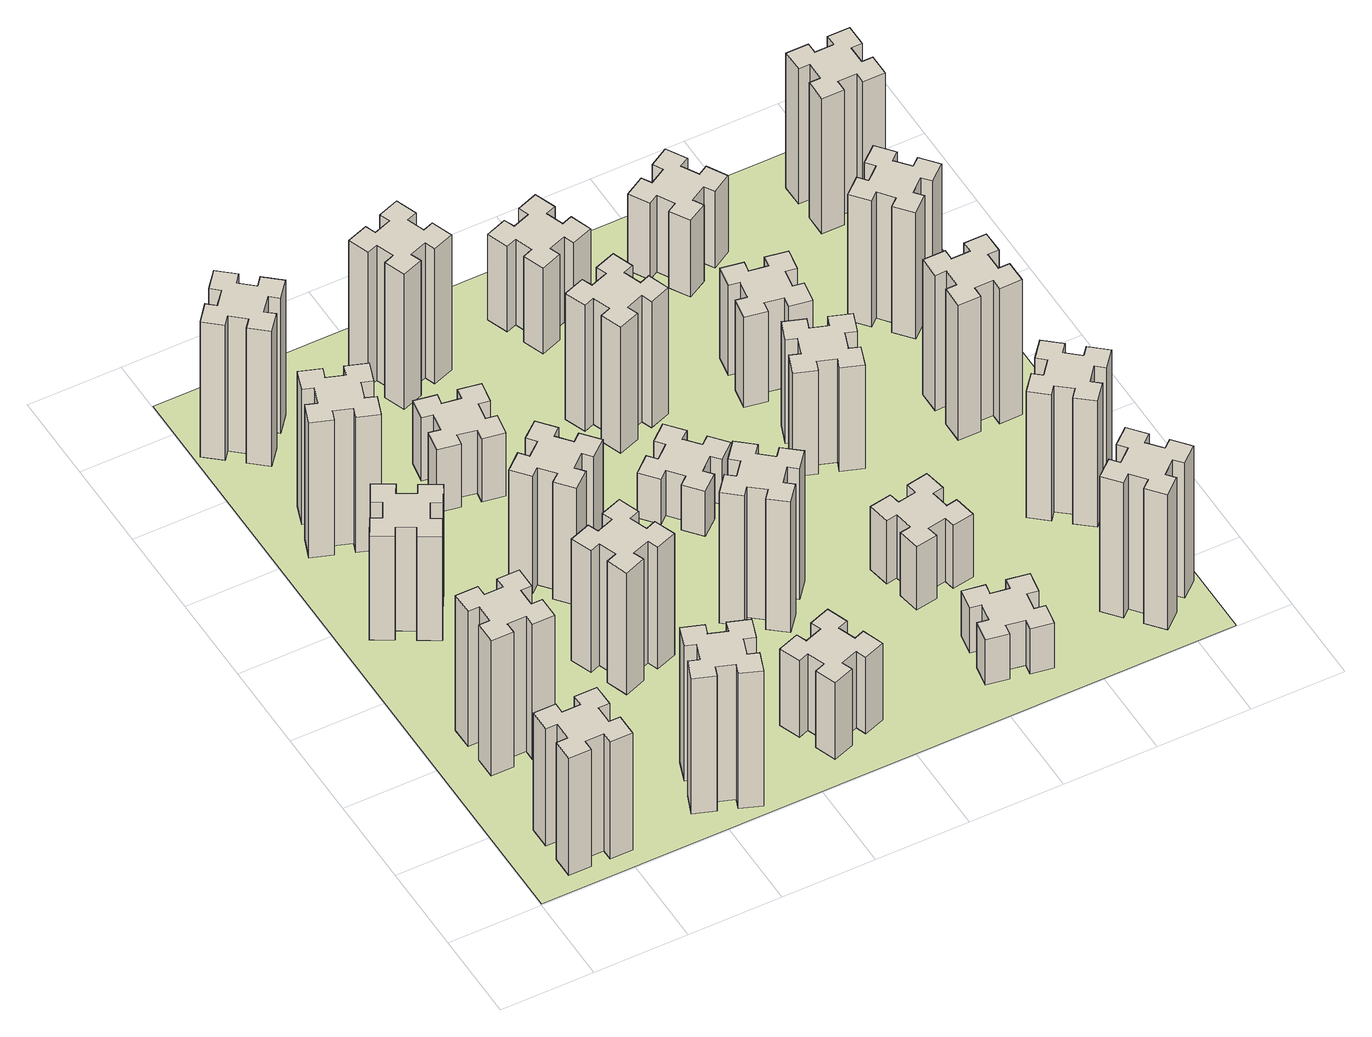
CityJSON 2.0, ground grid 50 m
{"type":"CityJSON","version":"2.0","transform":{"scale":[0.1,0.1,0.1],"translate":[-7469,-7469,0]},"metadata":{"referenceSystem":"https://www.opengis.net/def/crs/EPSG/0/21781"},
"CityObjects":{
"building1":{"type":"Building","attributes":{"class":"1000","function":"1000","usage":"1000","yearOfConstruction":2016,"roofType":"1000","measuredHeight":78,"storeysAboveGround":30,"storeysBelowGround":0},"geometry":[{"type":"Solid","lod":"1","boundaries":[[[[0,1,2,3,4,5,6,7,8,9,10,11,12,13,14,15,16,17,18,19]],[[17,16,20,21]],[[16,15,22,20]],[[15,14,23,22]],[[14,13,24,23]],[[13,12,25,24]],[[12,11,26,25]],[[11,10,27,26]],[[10,9,28,27]],[[9,8,29,28]],[[8,7,30,29]],[[7,6,31,30]],[[6,5,32,31]],[[5,4,33,32]],[[4,3,34,33]],[[3,2,35,34]],[[2,1,36,35]],[[1,0,37,36]],[[0,19,38,37]],[[19,18,39,38]],[[18,17,21,39]],[[24,25,26,27,28,29,30,31,32,33,34,35,36,37,38,39,21,20,22,23]]]]}]},
"building2":{"type":"Building","attributes":{"class":"1000","function":"1000","usage":"1000","yearOfConstruction":2016,"roofType":"1000","measuredHeight":90,"storeysAboveGround":30,"storeysBelowGround":0},"geometry":[{"type":"Solid","lod":"1","boundaries":[[[[40,41,42,43,44,45,46,47,48,49,50,51,52,53,54,55,56,57,58,59]],[[57,56,60,61]],[[56,55,62,60]],[[55,54,63,62]],[[54,53,64,63]],[[53,52,65,64]],[[52,51,66,65]],[[51,50,67,66]],[[50,49,68,67]],[[49,48,69,68]],[[48,47,70,69]],[[47,46,71,70]],[[46,45,72,71]],[[45,44,73,72]],[[44,43,74,73]],[[43,42,75,74]],[[42,41,76,75]],[[41,40,77,76]],[[40,59,78,77]],[[59,58,79,78]],[[58,57,61,79]],[[64,65,66,67,68,69,70,71,72,73,74,75,76,77,78,79,61,60,62,63]]]]}]},
"building3":{"type":"Building","attributes":{"class":"1000","function":"1000","usage":"1000","yearOfConstruction":2016,"roofType":"1000","measuredHeight":69,"storeysAboveGround":30,"storeysBelowGround":0},"geometry":[{"type":"Solid","lod":"1","boundaries":[[[[80,81,82,83,84,85,86,87,88,89,90,91,92,93,94,95,96,97,98,99]],[[97,96,100,101]],[[96,95,102,100]],[[95,94,103,102]],[[94,93,104,103]],[[93,92,105,104]],[[92,91,106,105]],[[91,90,107,106]],[[90,89,108,107]],[[89,88,109,108]],[[88,87,110,109]],[[87,86,111,110]],[[86,85,112,111]],[[85,84,113,112]],[[84,83,114,113]],[[83,82,115,114]],[[82,81,116,115]],[[81,80,117,116]],[[80,99,118,117]],[[99,98,119,118]],[[98,97,101,119]],[[104,105,106,107,108,109,110,111,112,113,114,115,116,117,118,119,101,100,102,103]]]]}]},
"building4":{"type":"Building","attributes":{"class":"1000","function":"1000","usage":"1000","yearOfConstruction":2016,"roofType":"1000","measuredHeight":90,"storeysAboveGround":30,"storeysBelowGround":0},"geometry":[{"type":"Solid","lod":"1","boundaries":[[[[120,121,122,123,124,125,126,127,128,129,130,131,132,133,134,135,136,137,138,139]],[[137,136,140,141]],[[136,135,142,140]],[[135,134,143,142]],[[134,133,144,143]],[[133,132,145,144]],[[132,131,146,145]],[[131,130,147,146]],[[130,129,148,147]],[[129,128,149,148]],[[128,127,150,149]],[[127,126,151,150]],[[126,125,152,151]],[[125,124,153,152]],[[124,123,154,153]],[[123,122,155,154]],[[122,121,156,155]],[[121,120,157,156]],[[120,139,158,157]],[[139,138,159,158]],[[138,137,141,159]],[[144,145,146,147,148,149,150,151,152,153,154,155,156,157,158,159,141,140,142,143]]]]}]},
"building5":{"type":"Building","attributes":{"class":"1000","function":"1000","usage":"1000","yearOfConstruction":2016,"roofType":"1000","measuredHeight":90,"storeysAboveGround":30,"storeysBelowGround":0},"geometry":[{"type":"Solid","lod":"1","boundaries":[[[[160,161,162,163,164,165,166,167,168,169,170,171,172,173,174,175,176,177,178,179]],[[177,176,180,181]],[[176,175,182,180]],[[175,174,183,182]],[[174,173,184,183]],[[173,172,185,184]],[[172,171,186,185]],[[171,170,187,186]],[[170,169,188,187]],[[169,168,189,188]],[[168,167,190,189]],[[167,166,191,190]],[[166,165,192,191]],[[165,164,193,192]],[[164,163,194,193]],[[163,162,195,194]],[[162,161,196,195]],[[161,160,197,196]],[[160,179,198,197]],[[179,178,199,198]],[[178,177,181,199]],[[184,185,186,187,188,189,190,191,192,193,194,195,196,197,198,199,181,180,182,183]]]]}]},
"building6":{"type":"Building","attributes":{"class":"1000","function":"1000","usage":"1000","yearOfConstruction":2016,"roofType":"1000","measuredHeight":90,"storeysAboveGround":30,"storeysBelowGround":0},"geometry":[{"type":"Solid","lod":"1","boundaries":[[[[200,201,202,203,204,205,206,207,208,209,210,211,212,213,214,215,216,217,218,219]],[[217,216,220,221]],[[216,215,222,220]],[[215,214,223,222]],[[214,213,224,223]],[[213,212,225,224]],[[212,211,226,225]],[[211,210,227,226]],[[210,209,228,227]],[[209,208,229,228]],[[208,207,230,229]],[[207,206,231,230]],[[206,205,232,231]],[[205,204,233,232]],[[204,203,234,233]],[[203,202,235,234]],[[202,201,236,235]],[[201,200,237,236]],[[200,219,238,237]],[[219,218,239,238]],[[218,217,221,239]],[[224,225,226,227,228,229,230,231,232,233,234,235,236,237,238,239,221,220,222,223]]]]}]},
"building7":{"type":"Building","attributes":{"class":"1000","function":"1000","usage":"1000","yearOfConstruction":2016,"roofType":"1000","measuredHeight":81,"storeysAboveGround":30,"storeysBelowGround":0},"geometry":[{"type":"Solid","lod":"1","boundaries":[[[[240,241,242,243,244,245,246,247,248,249,250,251,252,253,254,255,256,257,258,259]],[[257,256,260,261]],[[256,255,262,260]],[[255,254,263,262]],[[254,253,264,263]],[[253,252,265,264]],[[252,251,266,265]],[[251,250,267,266]],[[250,249,268,267]],[[249,248,269,268]],[[248,247,270,269]],[[247,246,271,270]],[[246,245,272,271]],[[245,244,273,272]],[[244,243,274,273]],[[243,242,275,274]],[[242,241,276,275]],[[241,240,277,276]],[[240,259,278,277]],[[259,258,279,278]],[[258,257,261,279]],[[264,265,266,267,268,269,270,271,272,273,274,275,276,277,278,279,261,260,262,263]]]]}]},
"building8":{"type":"Building","attributes":{"class":"1000","function":"1000","usage":"1000","yearOfConstruction":2016,"roofType":"1000","measuredHeight":78,"storeysAboveGround":30,"storeysBelowGround":0},"geometry":[{"type":"Solid","lod":"1","boundaries":[[[[280,281,282,283,284,285,286,287,288,289,290,291,292,293,294,295,296,297,298,299]],[[297,296,300,301]],[[296,295,302,300]],[[295,294,303,302]],[[294,293,304,303]],[[293,292,305,304]],[[292,291,306,305]],[[291,290,307,306]],[[290,289,308,307]],[[289,288,309,308]],[[288,287,310,309]],[[287,286,311,310]],[[286,285,312,311]],[[285,284,313,312]],[[284,283,314,313]],[[283,282,315,314]],[[282,281,316,315]],[[281,280,317,316]],[[280,299,318,317]],[[299,298,319,318]],[[298,297,301,319]],[[304,305,306,307,308,309,310,311,312,313,314,315,316,317,318,319,301,300,302,303]]]]}]},
"building9":{"type":"Building","attributes":{"class":"1000","function":"1000","usage":"1000","yearOfConstruction":2016,"roofType":"1000","measuredHeight":42,"storeysAboveGround":30,"storeysBelowGround":0},"geometry":[{"type":"Solid","lod":"1","boundaries":[[[[320,321,322,323,324,325,326,327,328,329,330,331,332,333,334,335,336,337,338,339]],[[337,336,340,341]],[[336,335,342,340]],[[335,334,343,342]],[[334,333,344,343]],[[333,332,345,344]],[[332,331,346,345]],[[331,330,347,346]],[[330,329,348,347]],[[329,328,349,348]],[[328,327,350,349]],[[327,326,351,350]],[[326,325,352,351]],[[325,324,353,352]],[[324,323,354,353]],[[323,322,355,354]],[[322,321,356,355]],[[321,320,357,356]],[[320,339,358,357]],[[339,338,359,358]],[[338,337,341,359]],[[344,345,346,347,348,349,350,351,352,353,354,355,356,357,358,359,341,340,342,343]]]]}]},
"building10":{"type":"Building","attributes":{"class":"1000","function":"1000","usage":"1000","yearOfConstruction":2016,"roofType":"1000","measuredHeight":51,"storeysAboveGround":30,"storeysBelowGround":0},"geometry":[{"type":"Solid","lod":"1","boundaries":[[[[360,361,362,363,364,365,366,367,368,369,370,371,372,373,374,375,376,377,378,379]],[[377,376,380,381]],[[376,375,382,380]],[[375,374,383,382]],[[374,373,384,383]],[[373,372,385,384]],[[372,371,386,385]],[[371,370,387,386]],[[370,369,388,387]],[[369,368,389,388]],[[368,367,390,389]],[[367,366,391,390]],[[366,365,392,391]],[[365,364,393,392]],[[364,363,394,393]],[[363,362,395,394]],[[362,361,396,395]],[[361,360,397,396]],[[360,379,398,397]],[[379,378,399,398]],[[378,377,381,399]],[[384,385,386,387,388,389,390,391,392,393,394,395,396,397,398,399,381,380,382,383]]]]}]},
"building11":{"type":"Building","attributes":{"class":"1000","function":"1000","usage":"1000","yearOfConstruction":2016,"roofType":"1000","measuredHeight":90,"storeysAboveGround":30,"storeysBelowGround":0},"geometry":[{"type":"Solid","lod":"1","boundaries":[[[[400,401,402,403,404,405,406,407,408,409,410,411,412,413,414,415,416,417,418,419]],[[417,416,420,421]],[[416,415,422,420]],[[415,414,423,422]],[[414,413,424,423]],[[413,412,425,424]],[[412,411,426,425]],[[411,410,427,426]],[[410,409,428,427]],[[409,408,429,428]],[[408,407,430,429]],[[407,406,431,430]],[[406,405,432,431]],[[405,404,433,432]],[[404,403,434,433]],[[403,402,435,434]],[[402,401,436,435]],[[401,400,437,436]],[[400,419,438,437]],[[419,418,439,438]],[[418,417,421,439]],[[424,425,426,427,428,429,430,431,432,433,434,435,436,437,438,439,421,420,422,423]]]]}]},
"building12":{"type":"Building","attributes":{"class":"1000","function":"1000","usage":"1000","yearOfConstruction":2016,"roofType":"1000","measuredHeight":87,"storeysAboveGround":30,"storeysBelowGround":0},"geometry":[{"type":"Solid","lod":"1","boundaries":[[[[440,441,442,443,444,445,446,447,448,449,450,451,452,453,454,455,456,457,458,459]],[[457,456,460,461]],[[456,455,462,460]],[[455,454,463,462]],[[454,453,464,463]],[[453,452,465,464]],[[452,451,466,465]],[[451,450,467,466]],[[450,449,468,467]],[[449,448,469,468]],[[448,447,470,469]],[[447,446,471,470]],[[446,445,472,471]],[[445,444,473,472]],[[444,443,474,473]],[[443,442,475,474]],[[442,441,476,475]],[[441,440,477,476]],[[440,459,478,477]],[[459,458,479,478]],[[458,457,461,479]],[[464,465,466,467,468,469,470,471,472,473,474,475,476,477,478,479,461,460,462,463]]]]}]},
"building13":{"type":"Building","attributes":{"class":"1000","function":"1000","usage":"1000","yearOfConstruction":2016,"roofType":"1000","measuredHeight":30,"storeysAboveGround":30,"storeysBelowGround":0},"geometry":[{"type":"Solid","lod":"1","boundaries":[[[[480,481,482,483,484,485,486,487,488,489,490,491,492,493,494,495,496,497,498,499]],[[497,496,500,501]],[[496,495,502,500]],[[495,494,503,502]],[[494,493,504,503]],[[493,492,505,504]],[[492,491,506,505]],[[491,490,507,506]],[[490,489,508,507]],[[489,488,509,508]],[[488,487,510,509]],[[487,486,511,510]],[[486,485,512,511]],[[485,484,513,512]],[[484,483,514,513]],[[483,482,515,514]],[[482,481,516,515]],[[481,480,517,516]],[[480,499,518,517]],[[499,498,519,518]],[[498,497,501,519]],[[504,505,506,507,508,509,510,511,512,513,514,515,516,517,518,519,501,500,502,503]]]]}]},
"building14":{"type":"Building","attributes":{"class":"1000","function":"1000","usage":"1000","yearOfConstruction":2016,"roofType":"1000","measuredHeight":84,"storeysAboveGround":30,"storeysBelowGround":0},"geometry":[{"type":"Solid","lod":"1","boundaries":[[[[520,521,522,523,524,525,526,527,528,529,530,531,532,533,534,535,536,537,538,539]],[[537,536,540,541]],[[536,535,542,540]],[[535,534,543,542]],[[534,533,544,543]],[[533,532,545,544]],[[532,531,546,545]],[[531,530,547,546]],[[530,529,548,547]],[[529,528,549,548]],[[528,527,550,549]],[[527,526,551,550]],[[526,525,552,551]],[[525,524,553,552]],[[524,523,554,553]],[[523,522,555,554]],[[522,521,556,555]],[[521,520,557,556]],[[520,539,558,557]],[[539,538,559,558]],[[538,537,541,559]],[[544,545,546,547,548,549,550,551,552,553,554,555,556,557,558,559,541,540,542,543]]]]}]},
"building15":{"type":"Building","attributes":{"class":"1000","function":"1000","usage":"1000","yearOfConstruction":2016,"roofType":"1000","measuredHeight":30,"storeysAboveGround":30,"storeysBelowGround":0},"geometry":[{"type":"Solid","lod":"1","boundaries":[[[[560,561,562,563,564,565,566,567,568,569,570,571,572,573,574,575,576,577,578,579]],[[577,576,580,581]],[[576,575,582,580]],[[575,574,583,582]],[[574,573,584,583]],[[573,572,585,584]],[[572,571,586,585]],[[571,570,587,586]],[[570,569,588,587]],[[569,568,589,588]],[[568,567,590,589]],[[567,566,591,590]],[[566,565,592,591]],[[565,564,593,592]],[[564,563,594,593]],[[563,562,595,594]],[[562,561,596,595]],[[561,560,597,596]],[[560,579,598,597]],[[579,578,599,598]],[[578,577,581,599]],[[584,585,586,587,588,589,590,591,592,593,594,595,596,597,598,599,581,580,582,583]]]]}]},
"building16":{"type":"Building","attributes":{"class":"1000","function":"1000","usage":"1000","yearOfConstruction":2016,"roofType":"1000","measuredHeight":57,"storeysAboveGround":30,"storeysBelowGround":0},"geometry":[{"type":"Solid","lod":"1","boundaries":[[[[600,601,602,603,604,605,606,607,608,609,610,611,612,613,614,615,616,617,618,619]],[[617,616,620,621]],[[616,615,622,620]],[[615,614,623,622]],[[614,613,624,623]],[[613,612,625,624]],[[612,611,626,625]],[[611,610,627,626]],[[610,609,628,627]],[[609,608,629,628]],[[608,607,630,629]],[[607,606,631,630]],[[606,605,632,631]],[[605,604,633,632]],[[604,603,634,633]],[[603,602,635,634]],[[602,601,636,635]],[[601,600,637,636]],[[600,619,638,637]],[[619,618,639,638]],[[618,617,621,639]],[[624,625,626,627,628,629,630,631,632,633,634,635,636,637,638,639,621,620,622,623]]]]}]},
"building17":{"type":"Building","attributes":{"class":"1000","function":"1000","usage":"1000","yearOfConstruction":2016,"roofType":"1000","measuredHeight":42,"storeysAboveGround":30,"storeysBelowGround":0},"geometry":[{"type":"Solid","lod":"1","boundaries":[[[[640,641,642,643,644,645,646,647,648,649,650,651,652,653,654,655,656,657,658,659]],[[657,656,660,661]],[[656,655,662,660]],[[655,654,663,662]],[[654,653,664,663]],[[653,652,665,664]],[[652,651,666,665]],[[651,650,667,666]],[[650,649,668,667]],[[649,648,669,668]],[[648,647,670,669]],[[647,646,671,670]],[[646,645,672,671]],[[645,644,673,672]],[[644,643,674,673]],[[643,642,675,674]],[[642,641,676,675]],[[641,640,677,676]],[[640,659,678,677]],[[659,658,679,678]],[[658,657,661,679]],[[664,665,666,667,668,669,670,671,672,673,674,675,676,677,678,679,661,660,662,663]]]]}]},
"building18":{"type":"Building","attributes":{"class":"1000","function":"1000","usage":"1000","yearOfConstruction":2016,"roofType":"1000","measuredHeight":69,"storeysAboveGround":30,"storeysBelowGround":0},"geometry":[{"type":"Solid","lod":"1","boundaries":[[[[680,681,682,683,684,685,686,687,688,689,690,691,692,693,694,695,696,697,698,699]],[[697,696,700,701]],[[696,695,702,700]],[[695,694,703,702]],[[694,693,704,703]],[[693,692,705,704]],[[692,691,706,705]],[[691,690,707,706]],[[690,689,708,707]],[[689,688,709,708]],[[688,687,710,709]],[[687,686,711,710]],[[686,685,712,711]],[[685,684,713,712]],[[684,683,714,713]],[[683,682,715,714]],[[682,681,716,715]],[[681,680,717,716]],[[680,699,718,717]],[[699,698,719,718]],[[698,697,701,719]],[[704,705,706,707,708,709,710,711,712,713,714,715,716,717,718,719,701,700,702,703]]]]}]},
"building19":{"type":"Building","attributes":{"class":"1000","function":"1000","usage":"1000","yearOfConstruction":2016,"roofType":"1000","measuredHeight":60,"storeysAboveGround":30,"storeysBelowGround":0},"geometry":[{"type":"Solid","lod":"1","boundaries":[[[[720,721,722,723,724,725,726,727,728,729,730,731,732,733,734,735,736,737,738,739]],[[737,736,740,741]],[[736,735,742,740]],[[735,734,743,742]],[[734,733,744,743]],[[733,732,745,744]],[[732,731,746,745]],[[731,730,747,746]],[[730,729,748,747]],[[729,728,749,748]],[[728,727,750,749]],[[727,726,751,750]],[[726,725,752,751]],[[725,724,753,752]],[[724,723,754,753]],[[723,722,755,754]],[[722,721,756,755]],[[721,720,757,756]],[[720,739,758,757]],[[739,738,759,758]],[[738,737,741,759]],[[744,745,746,747,748,749,750,751,752,753,754,755,756,757,758,759,741,740,742,743]]]]}]},
"building20":{"type":"Building","attributes":{"class":"1000","function":"1000","usage":"1000","yearOfConstruction":2016,"roofType":"1000","measuredHeight":90,"storeysAboveGround":30,"storeysBelowGround":0},"geometry":[{"type":"Solid","lod":"1","boundaries":[[[[760,761,762,763,764,765,766,767,768,769,770,771,772,773,774,775,776,777,778,779]],[[777,776,780,781]],[[776,775,782,780]],[[775,774,783,782]],[[774,773,784,783]],[[773,772,785,784]],[[772,771,786,785]],[[771,770,787,786]],[[770,769,788,787]],[[769,768,789,788]],[[768,767,790,789]],[[767,766,791,790]],[[766,765,792,791]],[[765,764,793,792]],[[764,763,794,793]],[[763,762,795,794]],[[762,761,796,795]],[[761,760,797,796]],[[760,779,798,797]],[[779,778,799,798]],[[778,777,781,799]],[[784,785,786,787,788,789,790,791,792,793,794,795,796,797,798,799,781,780,782,783]]]]}]},
"building21":{"type":"Building","attributes":{"class":"1000","function":"1000","usage":"1000","yearOfConstruction":2016,"roofType":"1000","measuredHeight":51,"storeysAboveGround":30,"storeysBelowGround":0},"geometry":[{"type":"Solid","lod":"1","boundaries":[[[[800,801,802,803,804,805,806,807,808,809,810,811,812,813,814,815,816,817,818,819]],[[817,816,820,821]],[[816,815,822,820]],[[815,814,823,822]],[[814,813,824,823]],[[813,812,825,824]],[[812,811,826,825]],[[811,810,827,826]],[[810,809,828,827]],[[809,808,829,828]],[[808,807,830,829]],[[807,806,831,830]],[[806,805,832,831]],[[805,804,833,832]],[[804,803,834,833]],[[803,802,835,834]],[[802,801,836,835]],[[801,800,837,836]],[[800,819,838,837]],[[819,818,839,838]],[[818,817,821,839]],[[824,825,826,827,828,829,830,831,832,833,834,835,836,837,838,839,821,820,822,823]]]]}]},
"building22":{"type":"Building","attributes":{"class":"1000","function":"1000","usage":"1000","yearOfConstruction":2016,"roofType":"1000","measuredHeight":84,"storeysAboveGround":30,"storeysBelowGround":0},"geometry":[{"type":"Solid","lod":"1","boundaries":[[[[840,841,842,843,844,845,846,847,848,849,850,851,852,853,854,855,856,857,858,859]],[[857,856,860,861]],[[856,855,862,860]],[[855,854,863,862]],[[854,853,864,863]],[[853,852,865,864]],[[852,851,866,865]],[[851,850,867,866]],[[850,849,868,867]],[[849,848,869,868]],[[848,847,870,869]],[[847,846,871,870]],[[846,845,872,871]],[[845,844,873,872]],[[844,843,874,873]],[[843,842,875,874]],[[842,841,876,875]],[[841,840,877,876]],[[840,859,878,877]],[[859,858,879,878]],[[858,857,861,879]],[[864,865,866,867,868,869,870,871,872,873,874,875,876,877,878,879,861,860,862,863]]]]}]},
"building23":{"type":"Building","attributes":{"class":"1000","function":"1000","usage":"1000","yearOfConstruction":2016,"roofType":"1000","measuredHeight":90,"storeysAboveGround":30,"storeysBelowGround":0},"geometry":[{"type":"Solid","lod":"1","boundaries":[[[[880,881,882,883,884,885,886,887,888,889,890,891,892,893,894,895,896,897,898,899]],[[897,896,900,901]],[[896,895,902,900]],[[895,894,903,902]],[[894,893,904,903]],[[893,892,905,904]],[[892,891,906,905]],[[891,890,907,906]],[[890,889,908,907]],[[889,888,909,908]],[[888,887,910,909]],[[887,886,911,910]],[[886,885,912,911]],[[885,884,913,912]],[[884,883,914,913]],[[883,882,915,914]],[[882,881,916,915]],[[881,880,917,916]],[[880,899,918,917]],[[899,898,919,918]],[[898,897,901,919]],[[904,905,906,907,908,909,910,911,912,913,914,915,916,917,918,919,901,900,902,903]]]]}]},
"building24":{"type":"Building","attributes":{"class":"1000","function":"1000","usage":"1000","yearOfConstruction":2016,"roofType":"1000","measuredHeight":84,"storeysAboveGround":30,"storeysBelowGround":0},"geometry":[{"type":"Solid","lod":"1","boundaries":[[[[920,921,922,923,924,925,926,927,928,929,930,931,932,933,934,935,936,937,938,939]],[[937,936,940,941]],[[936,935,942,940]],[[935,934,943,942]],[[934,933,944,943]],[[933,932,945,944]],[[932,931,946,945]],[[931,930,947,946]],[[930,929,948,947]],[[929,928,949,948]],[[928,927,950,949]],[[927,926,951,950]],[[926,925,952,951]],[[925,924,953,952]],[[924,923,954,953]],[[923,922,955,954]],[[922,921,956,955]],[[921,920,957,956]],[[920,939,958,957]],[[939,938,959,958]],[[938,937,941,959]],[[944,945,946,947,948,949,950,951,952,953,954,955,956,957,958,959,941,940,942,943]]]]}]},
"building25":{"type":"Building","attributes":{"class":"1000","function":"1000","usage":"1000","yearOfConstruction":2016,"roofType":"1000","measuredHeight":90,"storeysAboveGround":30,"storeysBelowGround":0},"geometry":[{"type":"Solid","lod":"1","boundaries":[[[[960,961,962,963,964,965,966,967,968,969,970,971,972,973,974,975,976,977,978,979]],[[977,976,980,981]],[[976,975,982,980]],[[975,974,983,982]],[[974,973,984,983]],[[973,972,985,984]],[[972,971,986,985]],[[971,970,987,986]],[[970,969,988,987]],[[969,968,989,988]],[[968,967,990,989]],[[967,966,991,990]],[[966,965,992,991]],[[965,964,993,992]],[[964,963,994,993]],[[963,962,995,994]],[[962,961,996,995]],[[961,960,997,996]],[[960,979,998,997]],[[979,978,999,998]],[[978,977,981,999]],[[984,985,986,987,988,989,990,991,992,993,994,995,996,997,998,999,981,980,982,983]]]]}]},
"landuse1":{"type":"LandUse","attributes":{"name":"plot1","function":"1010"},"geometry":[{"type":"MultiSurface","lod":"1","boundaries":[[[1000,1001,1002,1003]]]}]}
},
"vertices":[
[265,325,0],[265,225,0],[205,225,0],[205,105,0],[325,105,0],[325,165,0],[425,165,0],[425,105,0],[545,105,0],[545,225,0],[485,225,0],[485,325,0],[545,325,0],[545,445,0],[425,445,0],[425,385,0],[325,385,0],[325,445,0],[205,445,0],[205,325,0],[325,385,780],[325,445,780],[425,385,780],[425,445,780],[545,445,780],[545,325,780],[485,325,780],[485,225,780],[545,225,780],[545,105,780],[425,105,780],[425,165,780],[325,165,780],[325,105,780],[205,105,780],[205,225,780],[265,225,780],[265,325,780],[205,325,780],[205,445,780],
[265,1065,0],[265,965,0],[205,965,0],[205,845,0],[325,845,0],[325,905,0],[425,905,0],[425,845,0],[545,845,0],[545,965,0],[485,965,0],[485,1065,0],[545,1065,0],[545,1185,0],[425,1185,0],[425,1125,0],[325,1125,0],[325,1185,0],[205,1185,0],[205,1065,0],[325,1125,900],[325,1185,900],[425,1125,900],[425,1185,900],[545,1185,900],[545,1065,900],[485,1065,900],[485,965,900],[545,965,900],[545,845,900],[425,845,900],[425,905,900],[325,905,900],[325,845,900],[205,845,900],[205,965,900],[265,965,900],[265,1065,900],[205,1065,900],[205,1185,900],
[474,2026,0],[387,2076,0],[417,2128,0],[313,2188,0],[253,2084,0],[305,2054,0],[255,1967,0],[203,1997,0],[143,1893,0],[247,1833,0],[277,1885,0],[364,1835,0],[334,1783,0],[438,1723,0],[498,1827,0],[446,1857,0],[496,1944,0],[548,1914,0],[608,2018,0],[504,2078,0],[496,1944,690],[548,1914,690],[446,1857,690],[498,1827,690],[438,1723,690],[334,1783,690],[364,1835,690],[277,1885,690],[247,1833,690],[143,1893,690],[203,1997,690],[255,1967,690],[305,2054,690],[253,2084,690],[313,2188,690],[417,2128,690],[387,2076,690],[474,2026,690],[504,2078,690],[608,2018,690],
[289,2680,0],[255,2586,0],[199,2607,0],[157,2494,0],[270,2453,0],[291,2509,0],[385,2475,0],[364,2419,0],[477,2377,0],[518,2490,0],[462,2511,0],[496,2605,0],[552,2584,0],[593,2697,0],[480,2738,0],[460,2682,0],[366,2716,0],[387,2772,0],[274,2813,0],[233,2700,0],[366,2716,900],[387,2772,900],[460,2682,900],[480,2738,900],[593,2697,900],[552,2584,900],[496,2605,900],[462,2511,900],[518,2490,900],[477,2377,900],[364,2419,900],[385,2475,900],[291,2509,900],[270,2453,900],[157,2494,900],[199,2607,900],[255,2586,900],[289,2680,900],[233,2700,900],[274,2813,900],
[1029,360,0],[995,266,0],[939,287,0],[897,174,0],[1010,133,0],[1031,189,0],[1125,155,0],[1104,99,0],[1217,57,0],[1258,170,0],[1202,191,0],[1236,285,0],[1292,264,0],[1333,377,0],[1220,418,0],[1200,362,0],[1106,396,0],[1127,452,0],[1014,493,0],[973,380,0],[1106,396,900],[1127,452,900],[1200,362,900],[1220,418,900],[1333,377,900],[1292,264,900],[1236,285,900],[1202,191,900],[1258,170,900],[1217,57,900],[1104,99,900],[1125,155,900],[1031,189,900],[1010,133,900],[897,174,900],[939,287,900],[995,266,900],[1029,360,900],[973,380,900],[1014,493,900],
[384,3387,0],[308,3452,0],[346,3498,0],[254,3575,0],[177,3483,0],[223,3444,0],[159,3368,0],[113,3406,0],[36,3314,0],[128,3237,0],[166,3283,0],[243,3219,0],[204,3173,0],[296,3096,0],[373,3188,0],[327,3226,0],[392,3303,0],[438,3264,0],[515,3356,0],[423,3433,0],[392,3303,900],[438,3264,900],[327,3226,900],[373,3188,900],[296,3096,900],[204,3173,900],[243,3219,900],[166,3283,900],[128,3237,900],[36,3314,900],[113,3406,900],[159,3368,900],[223,3444,900],[177,3483,900],[254,3575,900],[346,3498,900],[308,3452,900],[384,3387,900],[423,3433,900],[515,3356,900],
[1125,1336,0],[1031,1302,0],[1010,1358,0],[897,1317,0],[939,1204,0],[995,1225,0],[1029,1131,0],[973,1110,0],[1014,997,0],[1127,1039,0],[1106,1095,0],[1200,1129,0],[1220,1073,0],[1333,1114,0],[1292,1227,0],[1236,1206,0],[1202,1300,0],[1258,1320,0],[1217,1433,0],[1104,1392,0],[1202,1300,810],[1258,1320,810],[1236,1206,810],[1292,1227,810],[1333,1114,810],[1220,1073,810],[1200,1129,810],[1106,1095,810],[1127,1039,810],[1014,997,810],[973,1110,810],[1029,1131,810],[995,1225,810],[939,1204,810],[897,1317,810],[1010,1358,810],[1031,1302,810],[1125,1336,810],[1104,1392,810],[1217,1433,810],
[1083,1972,0],[1006,1907,0],[968,1953,0],[876,1876,0],[953,1784,0],[999,1823,0],[1063,1746,0],[1017,1708,0],[1094,1616,0],[1186,1693,0],[1148,1739,0],[1224,1803,0],[1263,1757,0],[1355,1834,0],[1278,1926,0],[1232,1888,0],[1167,1964,0],[1213,2003,0],[1136,2095,0],[1044,2018,0],[1167,1964,780],[1213,2003,780],[1232,1888,780],[1278,1926,780],[1355,1834,780],[1263,1757,780],[1224,1803,780],[1148,1739,780],[1186,1693,780],[1094,1616,780],[1017,1708,780],[1063,1746,780],[999,1823,780],[953,1784,780],[876,1876,780],[968,1953,780],[1006,1907,780],[1083,1972,780],[1044,2018,780],[1136,2095,780],
[1115,2527,0],[1132,2625,0],[1191,2615,0],[1212,2733,0],[1094,2754,0],[1084,2695,0],[985,2712,0],[996,2771,0],[877,2792,0],[857,2674,0],[916,2664,0],[898,2565,0],[839,2576,0],[818,2457,0],[937,2437,0],[947,2496,0],[1045,2478,0],[1035,2419,0],[1153,2398,0],[1174,2517,0],[1045,2478,420],[1035,2419,420],[947,2496,420],[937,2437,420],[818,2457,420],[839,2576,420],[898,2565,420],[916,2664,420],[857,2674,420],[877,2792,420],[996,2771,420],[985,2712,420],[1084,2695,420],[1094,2754,420],[1212,2733,420],[1191,2615,420],[1132,2625,420],[1115,2527,420],[1174,2517,420],[1153,2398,420],
[1765,496,0],[1671,462,0],[1650,518,0],[1537,477,0],[1579,364,0],[1635,385,0],[1669,291,0],[1613,270,0],[1654,157,0],[1767,199,0],[1746,255,0],[1840,289,0],[1860,233,0],[1973,274,0],[1932,387,0],[1876,366,0],[1842,460,0],[1898,480,0],[1857,593,0],[1744,552,0],[1842,460,510],[1898,480,510],[1876,366,510],[1932,387,510],[1973,274,510],[1860,233,510],[1840,289,510],[1746,255,510],[1767,199,510],[1654,157,510],[1613,270,510],[1669,291,510],[1635,385,510],[1579,364,510],[1537,477,510],[1650,518,510],[1671,462,510],[1765,496,510],[1744,552,510],[1857,593,510],
[1125,3456,0],[1031,3422,0],[1010,3478,0],[897,3437,0],[939,3324,0],[995,3345,0],[1029,3251,0],[973,3230,0],[1014,3117,0],[1127,3159,0],[1106,3215,0],[1200,3249,0],[1220,3193,0],[1333,3234,0],[1292,3347,0],[1236,3326,0],[1202,3420,0],[1258,3440,0],[1217,3553,0],[1104,3512,0],[1202,3420,900],[1258,3440,900],[1236,3326,900],[1292,3347,900],[1333,3234,900],[1220,3193,900],[1200,3249,900],[1106,3215,900],[1127,3159,900],[1014,3117,900],[973,3230,900],[1029,3251,900],[995,3345,900],[939,3324,900],[897,3437,900],[1010,3478,900],[1031,3422,900],[1125,3456,900],[1104,3512,900],[1217,3553,900],
[1746,1163,0],[1823,1099,0],[1784,1053,0],[1876,976,0],[1953,1068,0],[1907,1106,0],[1972,1183,0],[2018,1144,0],[2095,1236,0],[2003,1313,0],[1964,1267,0],[1888,1332,0],[1926,1378,0],[1834,1455,0],[1757,1363,0],[1803,1324,0],[1739,1248,0],[1693,1286,0],[1616,1194,0],[1708,1117,0],[1739,1248,870],[1693,1286,870],[1803,1324,870],[1757,1363,870],[1834,1455,870],[1926,1378,870],[1888,1332,870],[1964,1267,870],[2003,1313,870],[2095,1236,870],[2018,1144,870],[1972,1183,870],[1907,1106,870],[1953,1068,870],[1876,976,870],[1784,1053,870],[1823,1099,870],[1746,1163,870],[1708,1117,870],[1616,1194,870],
[1972,1988,0],[1907,2064,0],[1953,2103,0],[1876,2195,0],[1784,2118,0],[1823,2072,0],[1746,2007,0],[1708,2053,0],[1616,1976,0],[1693,1884,0],[1739,1923,0],[1803,1846,0],[1757,1808,0],[1834,1716,0],[1926,1793,0],[1888,1839,0],[1964,1903,0],[2003,1857,0],[2095,1934,0],[2018,2026,0],[1964,1903,300],[2003,1857,300],[1888,1839,300],[1926,1793,300],[1834,1716,300],[1757,1808,300],[1803,1846,300],[1739,1923,300],[1693,1884,300],[1616,1976,300],[1708,2053,300],[1746,2007,300],[1823,2072,300],[1784,2118,300],[1876,2195,300],[1953,2103,300],[1907,2064,300],[1972,1988,300],[2018,2026,300],[2095,1934,300],
[1976,2586,0],[1942,2680,0],[1998,2700,0],[1957,2813,0],[1844,2772,0],[1865,2716,0],[1771,2682,0],[1750,2738,0],[1637,2697,0],[1679,2584,0],[1735,2605,0],[1769,2511,0],[1713,2490,0],[1754,2377,0],[1867,2419,0],[1846,2475,0],[1940,2509,0],[1960,2453,0],[2073,2494,0],[2032,2607,0],[1940,2509,840],[1960,2453,840],[1846,2475,840],[1867,2419,840],[1754,2377,840],[1713,2490,840],[1769,2511,840],[1735,2605,840],[1679,2584,840],[1637,2697,840],[1750,2738,840],[1771,2682,840],[1865,2716,840],[1844,2772,840],[1957,2813,840],[1998,2700,840],[1942,2680,840],[1976,2586,840],[2032,2607,840],[2073,2494,840],
[2596,444,0],[2578,345,0],[2519,356,0],[2498,237,0],[2617,217,0],[2627,276,0],[2725,258,0],[2715,199,0],[2833,178,0],[2854,297,0],[2795,307,0],[2812,405,0],[2871,395,0],[2892,513,0],[2774,534,0],[2764,475,0],[2665,492,0],[2676,551,0],[2557,572,0],[2537,454,0],[2665,492,300],[2676,551,300],[2764,475,300],[2774,534,300],[2892,513,300],[2871,395,300],[2812,405,300],[2795,307,300],[2854,297,300],[2833,178,300],[2715,199,300],[2725,258,300],[2627,276,300],[2617,217,300],[2498,237,300],[2519,356,300],[2578,345,300],[2596,444,300],[2537,454,300],[2557,572,300],
[1846,3215,0],[1940,3249,0],[1960,3193,0],[2073,3234,0],[2032,3347,0],[1976,3326,0],[1942,3420,0],[1998,3440,0],[1957,3553,0],[1844,3512,0],[1865,3456,0],[1771,3422,0],[1750,3478,0],[1637,3437,0],[1679,3324,0],[1735,3345,0],[1769,3251,0],[1713,3230,0],[1754,3117,0],[1867,3159,0],[1769,3251,570],[1713,3230,570],[1735,3345,570],[1679,3324,570],[1637,3437,570],[1750,3478,570],[1771,3422,570],[1865,3456,570],[1844,3512,570],[1957,3553,570],[1998,3440,570],[1942,3420,570],[1976,3326,570],[2032,3347,570],[2073,3234,570],[1960,3193,570],[1940,3249,570],[1846,3215,570],[1867,3159,570],[1754,3117,570],
[2625,1132,0],[2527,1115,0],[2517,1174,0],[2398,1153,0],[2419,1035,0],[2478,1045,0],[2496,947,0],[2437,937,0],[2457,818,0],[2576,839,0],[2565,898,0],[2664,916,0],[2674,857,0],[2792,877,0],[2771,996,0],[2712,985,0],[2695,1084,0],[2754,1094,0],[2733,1212,0],[2615,1191,0],[2695,1084,420],[2754,1094,420],[2712,985,420],[2771,996,420],[2792,877,420],[2674,857,420],[2664,916,420],[2565,898,420],[2576,839,420],[2457,818,420],[2437,937,420],[2496,947,420],[2478,1045,420],[2419,1035,420],[2398,1153,420],[2517,1174,420],[2527,1115,420],[2625,1132,420],[2615,1191,420],[2733,1212,420],
[2682,1871,0],[2716,1965,0],[2772,1944,0],[2813,2057,0],[2700,2098,0],[2680,2042,0],[2586,2076,0],[2607,2132,0],[2494,2173,0],[2453,2060,0],[2509,2040,0],[2475,1946,0],[2419,1967,0],[2377,1854,0],[2490,1813,0],[2511,1869,0],[2605,1835,0],[2584,1779,0],[2697,1737,0],[2738,1850,0],[2605,1835,690],[2584,1779,690],[2511,1869,690],[2490,1813,690],[2377,1854,690],[2419,1967,690],[2475,1946,690],[2509,2040,690],[2453,2060,690],[2494,2173,690],[2607,2132,690],[2586,2076,690],[2680,2042,690],[2700,2098,690],[2813,2057,690],[2772,1944,690],[2716,1965,690],[2682,1871,690],[2738,1850,690],[2697,1737,690],
[2496,2564,0],[2478,2465,0],[2419,2476,0],[2398,2357,0],[2517,2337,0],[2527,2396,0],[2625,2378,0],[2615,2319,0],[2733,2298,0],[2754,2417,0],[2695,2427,0],[2712,2525,0],[2771,2515,0],[2792,2633,0],[2674,2654,0],[2664,2595,0],[2565,2612,0],[2576,2671,0],[2457,2692,0],[2437,2574,0],[2565,2612,600],[2576,2671,600],[2664,2595,600],[2674,2654,600],[2792,2633,600],[2771,2515,600],[2712,2525,600],[2695,2427,600],[2754,2417,600],[2733,2298,600],[2615,2319,600],[2625,2378,600],[2527,2396,600],[2517,2337,600],[2398,2357,600],[2419,2476,600],[2478,2465,600],[2496,2564,600],[2437,2574,600],[2457,2692,600],
[3468,259,0],[3544,323,0],[3583,277,0],[3675,354,0],[3598,446,0],[3552,408,0],[3487,484,0],[3533,523,0],[3456,615,0],[3364,538,0],[3403,492,0],[3326,427,0],[3288,473,0],[3196,396,0],[3273,304,0],[3319,343,0],[3383,266,0],[3337,228,0],[3414,136,0],[3506,213,0],[3383,266,900],[3337,228,900],[3319,343,900],[3273,304,900],[3196,396,900],[3288,473,900],[3326,427,900],[3403,492,900],[3364,538,900],[3456,615,900],[3533,523,900],[3487,484,900],[3552,408,900],[3598,446,900],[3675,354,900],[3583,277,900],[3544,323,900],[3468,259,900],[3506,213,900],[3414,136,900],
[2716,3347,0],[2666,3434,0],[2718,3464,0],[2658,3568,0],[2554,3508,0],[2584,3456,0],[2497,3406,0],[2467,3458,0],[2363,3398,0],[2423,3294,0],[2475,3324,0],[2525,3237,0],[2473,3207,0],[2533,3103,0],[2637,3163,0],[2607,3215,0],[2694,3265,0],[2724,3213,0],[2828,3273,0],[2768,3377,0],[2694,3265,510],[2724,3213,510],[2607,3215,510],[2637,3163,510],[2533,3103,510],[2473,3207,510],[2525,3237,510],[2475,3324,510],[2423,3294,510],[2363,3398,510],[2467,3458,510],[2497,3406,510],[2584,3456,510],[2554,3508,510],[2658,3568,510],[2718,3464,510],[2666,3434,510],[2716,3347,510],[2768,3377,510],[2828,3273,510],
[3487,1006,0],[3552,1083,0],[3598,1044,0],[3675,1136,0],[3583,1213,0],[3544,1167,0],[3468,1232,0],[3506,1278,0],[3414,1355,0],[3337,1263,0],[3383,1224,0],[3319,1148,0],[3273,1186,0],[3196,1094,0],[3288,1017,0],[3326,1063,0],[3403,999,0],[3364,953,0],[3456,876,0],[3533,968,0],[3403,999,840],[3364,953,840],[3326,1063,840],[3288,1017,840],[3196,1094,840],[3273,1186,840],[3319,1148,840],[3383,1224,840],[3337,1263,840],[3414,1355,840],[3506,1278,840],[3468,1232,840],[3544,1167,840],[3583,1213,840],[3675,1136,840],[3598,1044,840],[3552,1083,840],[3487,1006,840],[3533,968,840],[3456,876,840],
[3445,1805,0],[3445,1905,0],[3505,1905,0],[3505,2025,0],[3385,2025,0],[3385,1965,0],[3285,1965,0],[3285,2025,0],[3165,2025,0],[3165,1905,0],[3225,1905,0],[3225,1805,0],[3165,1805,0],[3165,1685,0],[3285,1685,0],[3285,1745,0],[3385,1745,0],[3385,1685,0],[3505,1685,0],[3505,1805,0],[3385,1745,900],[3385,1685,900],[3285,1745,900],[3285,1685,900],[3165,1685,900],[3165,1805,900],[3225,1805,900],[3225,1905,900],[3165,1905,900],[3165,2025,900],[3285,2025,900],[3285,1965,900],[3385,1965,900],[3385,2025,900],[3505,2025,900],[3505,1905,900],[3445,1905,900],[3445,1805,900],[3505,1805,900],[3505,1685,900],
[3452,2628,0],[3387,2704,0],[3433,2743,0],[3356,2835,0],[3264,2758,0],[3303,2712,0],[3226,2647,0],[3188,2693,0],[3096,2616,0],[3173,2524,0],[3219,2563,0],[3283,2486,0],[3237,2448,0],[3314,2356,0],[3406,2433,0],[3368,2479,0],[3444,2543,0],[3483,2497,0],[3575,2574,0],[3498,2666,0],[3444,2543,840],[3483,2497,840],[3368,2479,840],[3406,2433,840],[3314,2356,840],[3237,2448,840],[3283,2486,840],[3219,2563,840],[3173,2524,840],[3096,2616,840],[3188,2693,840],[3226,2647,840],[3303,2712,840],[3264,2758,840],[3356,2835,840],[3433,2743,840],[3387,2704,840],[3452,2628,840],[3498,2666,840],[3575,2574,840],
[3385,3225,0],[3485,3225,0],[3485,3165,0],[3605,3165,0],[3605,3285,0],[3545,3285,0],[3545,3385,0],[3605,3385,0],[3605,3505,0],[3485,3505,0],[3485,3445,0],[3385,3445,0],[3385,3505,0],[3265,3505,0],[3265,3385,0],[3325,3385,0],[3325,3285,0],[3265,3285,0],[3265,3165,0],[3385,3165,0],[3325,3285,900],[3265,3285,900],[3325,3385,900],[3265,3385,900],[3265,3505,900],[3385,3505,900],[3385,3445,900],[3485,3445,900],[3485,3505,900],[3605,3505,900],[3605,3385,900],[3545,3385,900],[3545,3285,900],[3605,3285,900],[3605,3165,900],[3485,3165,900],[3485,3225,900],[3385,3225,900],[3385,3165,900],[3265,3165,900],
[5,3705,0],[3705,3705,0],[3705,5,0],[5,5,0]
]}
